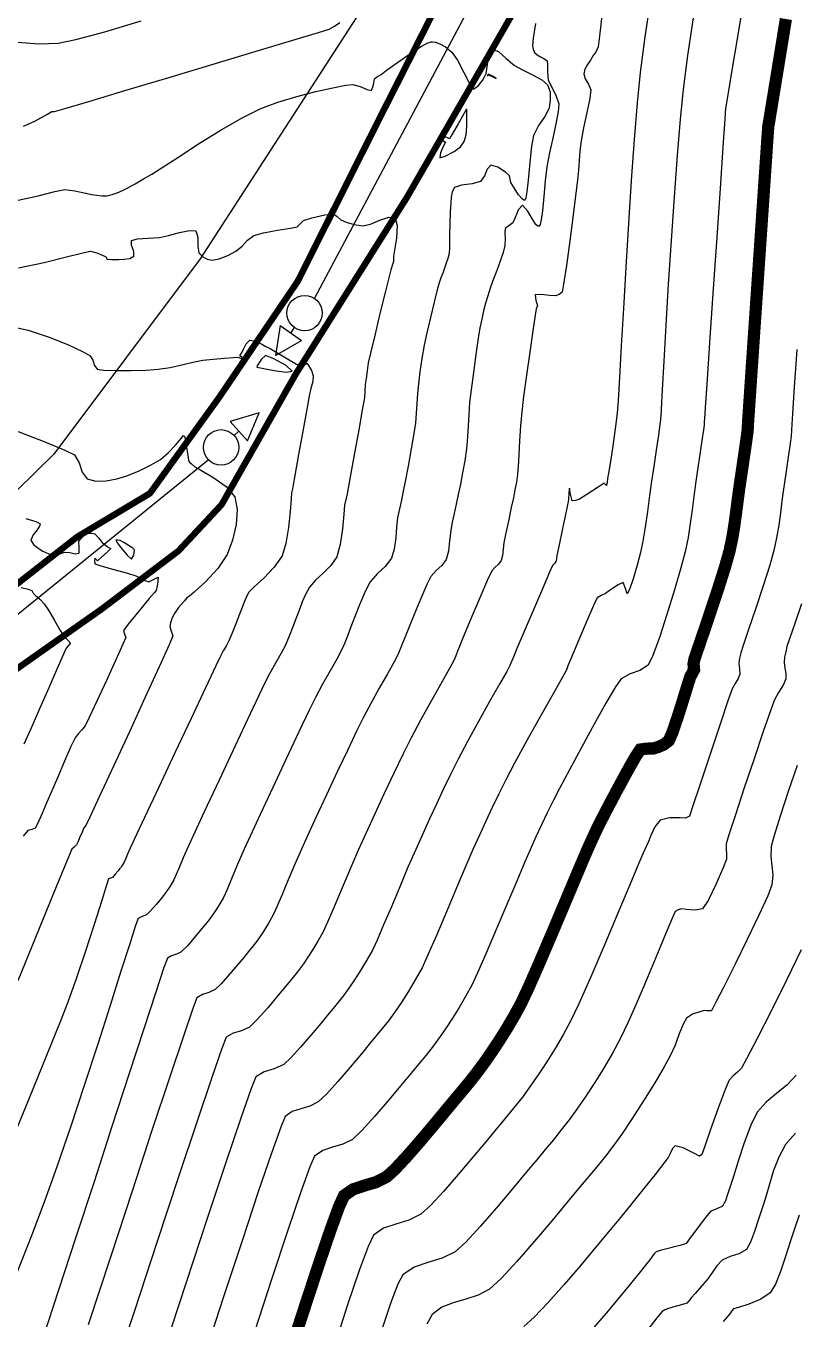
# Model space of a CAD drawing. Extents: x 360931 to 362237, y 7351473 to 7352200.
# Drawn here: x 361496.79 to 361520.67, y 7351788.91 to 7351829.05 of the extents above; entities that cross this region are included whole.
import ezdxf

# ---------------------------------------------------------------- set-up
doc = ezdxf.new("R2010")
doc.units = 0
for name, color, linetype in [('A_Curvas Intermediarias', 37, 'Continuous'), ('A_Curvas Mestras', 32, 'Continuous'), ('AGUA', 3, 'Continuous'), ('PONTOS-Pontos - Água_U', 1, 'Continuous')]:
    doc.layers.add(name, color=color, linetype=linetype)
doc.layers.add('TUBO_PE_80_NTS194_PN_12_5', color=5, linetype='Continuous', lineweight=30)
picture_1 = doc.add_image_def('image1.tif', size_in_pixel=(23490, 20550))

# ---------------------------------------------------------------- blocks, each defined once
blk = doc.blocks.new('*U1329', base_point=(361640.3037, 7351669.1353))
for p, q in [((361640.2269, 7351669.1629), (361640.1013, 7351669.0224)), ((361640.2269, 7351669.1629), (361640.2885, 7351669.0138)), ((361640.1013, 7351669.0224), (361640.2885, 7351669.0138))]:
    blk.add_line(p, q)
blk.add_lwpolyline([(361640.2577, 7351669.0883), (361640.2947, 7351669.104)])
blk.add_circle((361640.396, 7351669.1467), 0.11)
blk = doc.blocks.new('*U1330', base_point=(361640.3037, 7351669.1353))
for p, q in [((361640.2269, 7351669.1629), (361640.1013, 7351669.0224)), ((361640.2269, 7351669.1629), (361640.2885, 7351669.0138)), ((361640.1013, 7351669.0224), (361640.2885, 7351669.0138))]:
    blk.add_line(p, q)
blk.add_lwpolyline([(361640.2577, 7351669.0883), (361640.2947, 7351669.104)])
blk.add_circle((361640.396, 7351669.1467), 0.11)

msp = doc.modelspace()

# ---------------------------------------------------------------- linework, layer by layer
at = {"color": 0, "const_width": 0.2}
for points in [[(361488.647, 7351805.561), (361498.383, 7351813.187), (361500.639, 7351814.535), (361502.785, 7351817.508), (361505.225, 7351821.113), (361507.774, 7351826.186), (361511.509, 7351833.545), (361515.58, 7351841.506), (361519.561, 7351848.599), (361525.331, 7351858.414), (361531.817, 7351865.841), (361539.401, 7351874.117), (361542.465, 7351877.179), (361546.444, 7351878.877), (361552.996, 7351880.665), (361557.739, 7351881.316), (361563.329, 7351878.523), (361567.577, 7351875.931), (361573.731, 7351879.508), (361581, 7351884.161)], [(361541.35, 7351873.508), (361536.723, 7351868.557), (361531.16, 7351862.286), (361528.024, 7351858.422), (361524.85, 7351852.764), (361520.071, 7351845.043), (361515.425, 7351835.694), (361511.678, 7351829.039), (361508.619, 7351823.724), (361505.177, 7351818.255), (361502.863, 7351814.183), (361501.525, 7351812.75), (361499.155, 7351810.954), (361487.131, 7351802.487)]]:
    msp.add_lwpolyline(points, dxfattribs=at)
at = {"layer": 'A_Curvas Intermediarias', "flags": 128}
for points, elevation in [([(361516.192, 7351829.937), (361516.008, 7351828.708), (361515.864, 7351827.598), (361515.769, 7351826.66), (361515.675, 7351825.522), (361515.583, 7351824.249), (361515.495, 7351822.907), (361515.413, 7351821.559), (361515.337, 7351820.272), (361515.271, 7351819.11), (361515.215, 7351818.137), (361515.171, 7351817.42), (361515.14, 7351817.022), (361515.082, 7351816.539), (361515.007, 7351816.012), (361514.934, 7351815.524), (361514.876, 7351815.158), (361514.85, 7351814.997), (361514.832, 7351814.87), (361514.816, 7351814.78), (361514.781, 7351814.816), (361514.744, 7351814.855), (361514.553, 7351814.732), (361514.199, 7351814.499), (361513.977, 7351814.36), (361513.853, 7351814.313), (361513.743, 7351814.302), (361513.701, 7351814.507), (361513.662, 7351814.693), (361513.644, 7351814.562), (361513.638, 7351814.339), (361513.575, 7351814.022), (361513.451, 7351813.444), (361513.33, 7351812.882), (361513.272, 7351812.611), (361513.258, 7351812.504), (361513.242, 7351812.412), (361513.19, 7351812.354), (361513.136, 7351812.296), (361513.045, 7351812.087), (361512.827, 7351811.578), (361512.544, 7351810.917), (361512.26, 7351810.249), (361512.035, 7351809.722), (361511.933, 7351809.482), (361511.877, 7351809.336), (361511.817, 7351809.191), (361511.717, 7351809.012), (361511.492, 7351808.615), (361511.185, 7351808.072), (361510.84, 7351807.456), (361510.501, 7351806.838), (361510.211, 7351806.289), (361509.971, 7351805.81), (361509.747, 7351805.349), (361509.534, 7351804.895), (361509.324, 7351804.439), (361509.112, 7351803.971), (361508.892, 7351803.483), (361508.651, 7351802.933), (361508.393, 7351802.324), (361508.135, 7351801.708), (361507.895, 7351801.14), (361507.693, 7351800.673), (361507.546, 7351800.36), (361507.367, 7351800.036), (361507.179, 7351799.723), (361506.992, 7351799.434), (361506.818, 7351799.179), (361506.656, 7351798.958), (361506.494, 7351798.752), (361506.327, 7351798.549), (361506.15, 7351798.339), (361505.941, 7351798.086), (361505.644, 7351797.73), (361505.317, 7351797.348), (361505.015, 7351797.016), (361504.796, 7351796.81), (361504.498, 7351796.675), (361504.184, 7351796.583), (361503.926, 7351796.425), (361503.78, 7351796.062), (361503.459, 7351795.142), (361502.994, 7351793.767), (361502.418, 7351792.035), (361501.762, 7351790.046), (361501.059, 7351787.9)], 62), ([(361519.084, 7351829.972), (361518.878, 7351828.71), (361518.698, 7351827.613), (361518.571, 7351826.838), (361518.523, 7351826.544), (361518.512, 7351826.494), (361518.489, 7351826.164), (361518.429, 7351825.28), (361518.341, 7351824.002), (361518.238, 7351822.485), (361518.129, 7351820.888), (361518.025, 7351819.369), (361517.937, 7351818.085), (361517.877, 7351817.193), (361517.853, 7351816.851), (361517.849, 7351816.753), (361517.843, 7351816.655), (361517.823, 7351816.512), (361517.776, 7351816.181), (361517.713, 7351815.741), (361517.644, 7351815.265), (361517.579, 7351814.831), (361517.525, 7351814.434), (361517.472, 7351814.021), (361517.415, 7351813.596), (361517.344, 7351813.162), (361517.251, 7351812.723), (361517.12, 7351812.224), (361516.922, 7351811.538), (361516.69, 7351810.779), (361516.456, 7351810.061), (361516.251, 7351809.5), (361516.109, 7351809.209), (361515.853, 7351809.042), (361515.544, 7351808.937), (361515.268, 7351808.78), (361515.093, 7351808.529), (361514.798, 7351808.029), (361514.43, 7351807.372), (361514.035, 7351806.65), (361513.662, 7351805.954), (361513.356, 7351805.378), (361513.165, 7351805.012), (361512.97, 7351804.622), (361512.793, 7351804.248), (361512.621, 7351803.871), (361512.442, 7351803.474), (361512.279, 7351803.098), (361512.027, 7351802.502), (361511.72, 7351801.772), (361511.392, 7351800.997), (361511.078, 7351800.262), (361510.812, 7351799.657), (361510.629, 7351799.268), (361510.438, 7351798.917), (361510.237, 7351798.575), (361510.033, 7351798.25), (361509.834, 7351797.948), (361509.649, 7351797.678), (361509.43, 7351797.379), (361509.212, 7351797.102), (361508.987, 7351796.829), (361508.749, 7351796.545), (361508.467, 7351796.205), (361508.067, 7351795.726), (361507.627, 7351795.211), (361507.22, 7351794.763), (361506.924, 7351794.486), (361506.629, 7351794.338), (361506.309, 7351794.244), (361506.003, 7351794.142), (361505.753, 7351793.968), (361505.604, 7351793.629), (361505.315, 7351792.824), (361504.913, 7351791.64), (361504.425, 7351790.165), (361503.877, 7351788.487)], 64), ([(361514.68, 7351829.445), (361514.601, 7351828.721), (361514.556, 7351828.398), (361514.488, 7351828.254), (361514.4, 7351828.123), (361514.313, 7351827.986), (361514.225, 7351827.843), (361514.143, 7351827.704), (361514.106, 7351827.559), (361514.156, 7351827.402), (361514.258, 7351827.237), (361514.324, 7351827.06), (361514.294, 7351826.796), (361514.204, 7351826.361), (361514.098, 7351825.879), (361514.023, 7351825.476), (361513.987, 7351825.166), (361513.964, 7351824.868), (361513.944, 7351824.57), (361513.915, 7351824.258), (361513.865, 7351823.854), (361513.777, 7351823.176), (361513.671, 7351822.377), (361513.567, 7351821.609), (361513.483, 7351821.027), (361513.441, 7351820.784), (361513.345, 7351820.71), (361513.23, 7351820.662), (361513.051, 7351820.678), (361512.772, 7351820.712), (361512.6, 7351820.7), (361512.616, 7351820.517), (361512.667, 7351820.367), (361512.649, 7351820.316), (361512.63, 7351820.264), (361512.601, 7351820.071), (361512.528, 7351819.583), (361512.431, 7351818.919), (361512.329, 7351818.2), (361512.239, 7351817.543), (361512.182, 7351817.069), (361512.144, 7351816.629), (361512.115, 7351816.166), (361512.092, 7351815.728), (361512.072, 7351815.367), (361512.053, 7351815.13), (361512.016, 7351814.882), (361511.972, 7351814.645), (361511.922, 7351814.399), (361511.859, 7351814.098), (361511.767, 7351813.675), (361511.679, 7351813.264), (361511.624, 7351813), (361511.601, 7351812.8), (361511.583, 7351812.608), (361511.542, 7351812.45), (361511.456, 7351812.336), (361511.348, 7351812.239), (361511.25, 7351812.128), (361511.12, 7351811.85), (361510.88, 7351811.293), (361510.605, 7351810.64), (361510.369, 7351810.076), (361510.248, 7351809.785), (361510.19, 7351809.635), (361510.135, 7351809.492), (361510.072, 7351809.345), (361509.948, 7351809.119), (361509.699, 7351808.68), (361509.378, 7351808.112), (361509.038, 7351807.5), (361508.735, 7351806.927), (361508.488, 7351806.432), (361508.208, 7351805.85), (361507.912, 7351805.221), (361507.62, 7351804.59), (361507.348, 7351803.998), (361507.117, 7351803.487), (361506.862, 7351802.904), (361506.603, 7351802.289), (361506.359, 7351801.708), (361506.153, 7351801.226), (361506.005, 7351800.906), (361505.857, 7351800.638), (361505.701, 7351800.38), (361505.547, 7351800.141), (361505.403, 7351799.93), (361505.225, 7351799.689), (361505.044, 7351799.466), (361504.851, 7351799.235), (361504.622, 7351798.959), (361504.298, 7351798.573), (361503.971, 7351798.203), (361503.731, 7351797.972), (361503.485, 7351797.86), (361503.226, 7351797.785), (361503.012, 7351797.654), (361502.877, 7351797.307), (361502.566, 7351796.407), (361502.107, 7351795.048), (361501.532, 7351793.321), (361500.869, 7351791.318), (361500.149, 7351789.131), (361499.4, 7351786.853)], 61), ([(361517.506, 7351829.3), (361517.331, 7351828.13), (361517.194, 7351827.071), (361517.101, 7351826.155), (361517.005, 7351825.018), (361516.91, 7351823.736), (361516.818, 7351822.382), (361516.732, 7351821.032), (361516.655, 7351819.759), (361516.591, 7351818.639), (361516.541, 7351817.745), (361516.508, 7351817.153), (361516.497, 7351816.936), (361516.494, 7351816.882), (361516.491, 7351816.827), (361516.472, 7351816.688), (361516.423, 7351816.343), (361516.356, 7351815.877), (361516.282, 7351815.372), (361516.215, 7351814.914), (361516.151, 7351814.468), (361516.082, 7351813.977), (361516.011, 7351813.488), (361515.94, 7351813.048), (361515.871, 7351812.704), (361515.766, 7351812.306), (361515.639, 7351811.886), (361515.524, 7351811.553), (361515.452, 7351811.417), (361515.402, 7351811.581), (361515.333, 7351811.767), (361515.173, 7351811.701), (361514.942, 7351811.542), (361514.781, 7351811.429), (361514.644, 7351811.369), (361514.523, 7351811.296), (361514.408, 7351811.054), (361514.182, 7351810.53), (361513.924, 7351809.916), (361513.71, 7351809.402), (361513.618, 7351809.179), (361513.59, 7351809.108), (361513.562, 7351809.038), (361513.446, 7351808.832), (361513.157, 7351808.318), (361512.766, 7351807.62), (361512.344, 7351806.861), (361511.961, 7351806.163), (361511.688, 7351805.65), (361511.467, 7351805.208), (361511.262, 7351804.782), (361511.066, 7351804.36), (361510.87, 7351803.93), (361510.667, 7351803.478), (361510.447, 7351802.973), (361510.161, 7351802.297), (361509.846, 7351801.547), (361509.537, 7351800.819), (361509.272, 7351800.209), (361509.087, 7351799.814), (361508.878, 7351799.433), (361508.657, 7351799.067), (361508.438, 7351798.727), (361508.234, 7351798.429), (361508.043, 7351798.168), (361507.853, 7351797.927), (361507.657, 7351797.689), (361507.45, 7351797.442), (361507.204, 7351797.146), (361506.856, 7351796.728), (361506.472, 7351796.28), (361506.118, 7351795.89), (361505.86, 7351795.648), (361505.603, 7351795.519), (361505.324, 7351795.437), (361505.057, 7351795.348), (361504.839, 7351795.197), (361504.7, 7351794.867), (361504.413, 7351794.058), (361504.004, 7351792.854), (361503.501, 7351791.34), (361502.928, 7351789.599), (361502.312, 7351787.715)], 63), ([(361496.528, 7351828.537), (361497.193, 7351828.49), (361497.791, 7351828.504), (361498.34, 7351828.619), (361499.242, 7351828.865), (361500.367, 7351829.199)], 61), ([(361496.553, 7351823.634), (361497.172, 7351823.772), (361497.685, 7351823.907), (361497.996, 7351823.965), (361498.306, 7351823.927), (361498.602, 7351823.86), (361498.827, 7351823.813), (361498.989, 7351823.789), (361499.144, 7351823.771), (361499.304, 7351823.775), (361499.466, 7351823.81), (361499.625, 7351823.868), (361499.787, 7351823.937), (361499.953, 7351824.021), (361500.183, 7351824.147), (361500.443, 7351824.295), (361500.696, 7351824.442), (361500.992, 7351824.63), (361501.504, 7351824.964), (361502.15, 7351825.381), (361502.85, 7351825.817), (361503.521, 7351826.206), (361504.082, 7351826.484), (361504.612, 7351826.679), (361505.203, 7351826.856), (361505.793, 7351827.008), (361506.32, 7351827.125), (361506.724, 7351827.201), (361506.941, 7351827.226), (361507.166, 7351827.166), (361507.381, 7351827.068), (361507.519, 7351827.041), (361507.581, 7351827.216), (361507.61, 7351827.397), (361507.706, 7351827.475), (361507.817, 7351827.541), (361507.978, 7351827.659), (361508.322, 7351827.908), (361508.741, 7351828.198), (361509.056, 7351828.401), (361509.245, 7351828.505), (361509.335, 7351828.542), (361509.367, 7351828.548), (361509.412, 7351828.548), (361509.503, 7351828.536), (361509.64, 7351828.491), (361509.818, 7351828.391), (361510.017, 7351828.231), (361510.185, 7351827.982), (361510.386, 7351827.597), (361510.568, 7351827.24), (361510.683, 7351827.078), (361510.84, 7351827.192), (361510.963, 7351827.353), (361511.029, 7351827.459), (361511.083, 7351827.571), (361511.111, 7351827.783), (361511.164, 7351828.121), (361511.272, 7351828.326), (361511.458, 7351828.254), (361511.7, 7351828.035), (361511.958, 7351827.818), (361512.208, 7351827.681), (361512.52, 7351827.529), (361512.808, 7351827.371), (361512.983, 7351827.219), (361513.061, 7351826.998), (361513.069, 7351826.745), (361513.03, 7351826.492), (361512.903, 7351826.236), (361512.705, 7351825.95), (361512.543, 7351825.638), (361512.482, 7351825.308), (361512.431, 7351824.802), (361512.382, 7351824.261), (361512.342, 7351823.897), (361512.309, 7351823.713), (361512.286, 7351823.649), (361512.274, 7351823.638), (361512.251, 7351823.639), (361512.192, 7351823.679), (361512.085, 7351823.804), (361511.945, 7351824.014), (361511.849, 7351824.181), (361511.827, 7351824.289), (361511.801, 7351824.393), (361511.674, 7351824.504), (361511.438, 7351824.663), (361511.228, 7351824.725), (361511.112, 7351824.603), (361511.024, 7351824.392), (361510.9, 7351824.218), (361510.642, 7351824.143), (361510.313, 7351824.102), (361510.092, 7351824.033), (361510.02, 7351823.898), (361509.994, 7351823.727), (361509.978, 7351823.547), (361509.96, 7351823.269), (361509.949, 7351822.896), (361509.942, 7351822.591), (361509.943, 7351822.374), (361509.945, 7351822.166), (361509.932, 7351821.982), (361509.893, 7351821.827), (361509.841, 7351821.681), (361509.784, 7351821.528), (361509.728, 7351821.375), (361509.673, 7351821.228), (361509.62, 7351821.072), (361509.562, 7351820.857), (361509.463, 7351820.47), (361509.347, 7351819.996), (361509.235, 7351819.522), (361509.153, 7351819.134), (361509.083, 7351818.723), (361509.024, 7351818.309), (361508.978, 7351817.933), (361508.945, 7351817.635), (361508.923, 7351817.323), (361508.91, 7351817.024), (361508.884, 7351816.714), (361508.835, 7351816.397), (361508.75, 7351815.914), (361508.652, 7351815.378), (361508.563, 7351814.902), (361508.505, 7351814.601), (361508.446, 7351814.322), (361508.386, 7351814.056), (361508.33, 7351813.776), (361508.298, 7351813.499), (361508.269, 7351813.154), (361508.224, 7351812.807), (361508.141, 7351812.525), (361507.947, 7351812.265), (361507.701, 7351812.045), (361507.477, 7351811.793), (361507.32, 7351811.488), (361507.148, 7351811.081), (361506.99, 7351810.679), (361506.877, 7351810.391), (361506.78, 7351810.14), (361506.689, 7351809.899), (361506.582, 7351809.653), (361506.444, 7351809.393), (361506.237, 7351809.029), (361506.002, 7351808.616), (361505.781, 7351808.204), (361505.587, 7351807.807), (361505.267, 7351807.135), (361504.873, 7351806.298), (361504.455, 7351805.407), (361504.064, 7351804.569), (361503.751, 7351803.896), (361503.568, 7351803.496), (361503.382, 7351803.069), (361503.196, 7351802.628), (361503.035, 7351802.246), (361502.922, 7351801.998), (361502.806, 7351801.792), (361502.686, 7351801.599), (361502.573, 7351801.432), (361502.469, 7351801.292), (361502.364, 7351801.162), (361502.252, 7351801.029), (361502.06, 7351800.797), (361501.802, 7351800.496), (361501.603, 7351800.295), (361501.46, 7351800.23), (361501.309, 7351800.187), (361501.185, 7351800.111), (361501.076, 7351799.817), (361500.82, 7351799.055), (361500.447, 7351797.917), (361499.984, 7351796.496), (361499.461, 7351794.882), (361498.904, 7351793.169), (361498.344, 7351791.447), (361497.807, 7351789.81), (361497.322, 7351788.348)], 59), ([(361511.153, 7351827.536), (361511.16, 7351827.533), (361511.203, 7351827.509), (361511.302, 7351827.454), (361511.385, 7351827.415), (361511.274, 7351827.486), (361511.155, 7351827.549), (361511.119, 7351827.485), (361511.153, 7351827.536)], 58), ([(361510.472, 7351826.455), (361510.472, 7351826.455), (361510.468, 7351826.456), (361510.466, 7351826.456), (361510.385, 7351826.314), (361510.206, 7351826.001), (361510.025, 7351825.687), (361509.936, 7351825.542), (361509.873, 7351825.569), (361509.81, 7351825.598), (361509.758, 7351825.551), (361509.719, 7351825.499), (361509.767, 7351825.469), (361509.816, 7351825.439), (361509.758, 7351825.32), (361509.657, 7351825.101), (361509.635, 7351824.955), (361509.806, 7351824.997), (361510.08, 7351825.147), (361510.277, 7351825.29), (361510.393, 7351825.46), (361510.461, 7351825.661), (361510.48, 7351825.928), (361510.479, 7351826.278), (361510.475, 7351826.452), (361510.472, 7351826.455)], 59), ([(361496.563, 7351821.54), (361497.359, 7351821.705), (361498.05, 7351821.875), (361498.555, 7351822.006), (361498.792, 7351822.054), (361498.993, 7351822), (361499.184, 7351821.921), (361499.272, 7351821.878), (361499.314, 7351821.8), (361499.448, 7351821.793), (361499.674, 7351821.799), (361499.836, 7351821.807), (361500.019, 7351821.827), (361500.143, 7351821.893), (361500.138, 7351822.044), (361500.068, 7351822.236), (361500.065, 7351822.383), (361500.255, 7351822.44), (361500.589, 7351822.453), (361500.934, 7351822.475), (361501.22, 7351822.54), (361501.562, 7351822.631), (361501.871, 7351822.696), (361502.062, 7351822.68), (361502.13, 7351822.488), (361502.129, 7351822.212), (361502.162, 7351822.003), (361502.274, 7351821.89), (361502.421, 7351821.809), (361502.577, 7351821.772), (361502.785, 7351821.81), (361503.054, 7351821.917), (361503.309, 7351822.052), (361503.502, 7351822.213), (361503.67, 7351822.395), (361503.867, 7351822.542), (361504.164, 7351822.626), (361504.599, 7351822.703), (361505.005, 7351822.766), (361505.213, 7351822.808), (361505.313, 7351822.908), (361505.411, 7351823.008), (361505.663, 7351823.084), (361506.073, 7351823.18), (361506.334, 7351823.216), (361506.45, 7351823.128), (361506.567, 7351823.023), (361506.727, 7351822.956), (361506.984, 7351822.876), (361507.25, 7351822.836), (361507.485, 7351822.893), (361507.778, 7351823.012), (361508.056, 7351823.106), (361508.25, 7351823.087), (361508.316, 7351822.848), (361508.292, 7351822.454), (361508.237, 7351822.081), (361508.206, 7351821.902), (361508.205, 7351821.812), (361508.203, 7351821.731), (361508.183, 7351821.667), (361508.162, 7351821.604), (361508.138, 7351821.54), (361508.115, 7351821.475), (361508.065, 7351821.272), (361507.943, 7351820.771), (361507.782, 7351820.114), (361507.619, 7351819.439), (361507.487, 7351818.884), (361507.42, 7351818.59), (361507.379, 7351818.343), (361507.348, 7351818.105), (361507.327, 7351817.918), (361507.314, 7351817.711), (361507.299, 7351817.505), (361507.244, 7351817.176), (361507.125, 7351816.51), (361506.984, 7351815.729), (361506.861, 7351815.053), (361506.796, 7351814.701), (361506.758, 7351814.52), (361506.719, 7351814.347), (361506.682, 7351814.165), (361506.656, 7351813.888), (361506.618, 7351813.437), (361506.551, 7351812.95), (361506.441, 7351812.562), (361506.257, 7351812.294), (361506.019, 7351812.061), (361505.779, 7351811.844), (361505.591, 7351811.626), (361505.466, 7351811.398), (361505.368, 7351811.165), (361505.282, 7351810.929), (361505.192, 7351810.693), (361505.075, 7351810.392), (361504.965, 7351810.103), (361504.838, 7351809.806), (361504.718, 7351809.576), (361504.583, 7351809.341), (361504.443, 7351809.097), (361504.305, 7351808.843), (361504.118, 7351808.455), (361503.756, 7351807.691), (361503.289, 7351806.701), (361502.789, 7351805.636), (361502.326, 7351804.647), (361501.971, 7351803.885), (361501.793, 7351803.501), (361501.674, 7351803.228), (361501.556, 7351802.946), (361501.453, 7351802.703), (361501.381, 7351802.545), (361501.268, 7351802.349), (361501.158, 7351802.183), (361501.058, 7351802.052), (361500.953, 7351801.925), (361500.829, 7351801.776), (361500.661, 7351801.582), (361500.538, 7351801.457), (361500.399, 7351801.402), (361500.272, 7351801.339), (361500.194, 7351801.121), (361500.012, 7351800.554), (361499.742, 7351799.706), (361499.405, 7351798.644), (361499.019, 7351797.438), (361498.603, 7351796.156), (361498.175, 7351794.865), (361497.754, 7351793.635), (361497.359, 7351792.533), (361496.973, 7351791.519), (361496.508, 7351790.344)], 58), ([(361496.249, 7351819.732), (361496.857, 7351819.604), (361497.508, 7351819.389), (361498.109, 7351819.144), (361498.565, 7351818.929), (361498.785, 7351818.804), (361498.866, 7351818.669), (361498.917, 7351818.509), (361499.002, 7351818.393), (361499.198, 7351818.359), (361499.58, 7351818.346), (361500.054, 7351818.348), (361500.525, 7351818.364), (361500.901, 7351818.389), (361501.272, 7351818.445), (361501.633, 7351818.525), (361501.973, 7351818.607), (361502.281, 7351818.666), (361502.607, 7351818.704), (361502.953, 7351818.735), (361503.235, 7351818.754), (361503.369, 7351818.759), (361503.477, 7351818.725), (361503.559, 7351818.704), (361503.498, 7351818.753), (361503.429, 7351818.804), (361503.461, 7351818.861), (361503.503, 7351818.919), (361503.544, 7351819.015), (361503.631, 7351819.182), (361503.742, 7351819.291), (361503.919, 7351819.259), (361504.13, 7351819.158), (361504.243, 7351819.095), (361504.306, 7351819.064), (361504.369, 7351819.033), (361504.526, 7351818.939), (361504.856, 7351818.743), (361505.189, 7351818.549), (361505.354, 7351818.462), (361505.433, 7351818.525), (361505.507, 7351818.581), (361505.566, 7351818.509), (361505.653, 7351818.353), (361505.708, 7351818.186), (361505.694, 7351818.009), (361505.639, 7351817.793), (361505.584, 7351817.568), (361505.518, 7351817.202), (361505.395, 7351816.519), (361505.256, 7351815.742), (361505.14, 7351815.095), (361505.088, 7351814.802), (361505.061, 7351814.678), (361505.035, 7351814.553), (361505.021, 7351814.369), (361504.99, 7351813.972), (361504.938, 7351813.472), (361504.856, 7351812.978), (361504.741, 7351812.6), (361504.497, 7351812.243), (361504.174, 7351811.907), (361503.875, 7351811.633), (361503.705, 7351811.459), (361503.626, 7351811.309), (361503.568, 7351811.157), (361503.507, 7351810.996), (361503.425, 7351810.789), (361503.305, 7351810.482), (361503.183, 7351810.173), (361503.093, 7351809.96), (361503.007, 7351809.797), (361502.917, 7351809.644), (361502.828, 7351809.482), (361502.685, 7351809.181), (361502.361, 7351808.496), (361501.918, 7351807.553), (361501.415, 7351806.484), (361500.913, 7351805.415), (361500.473, 7351804.477), (361500.154, 7351803.797), (361500.018, 7351803.505), (361499.946, 7351803.34), (361499.878, 7351803.18), (361499.839, 7351803.091), (361499.789, 7351803.007), (361499.743, 7351802.934), (361499.699, 7351802.878), (361499.654, 7351802.822), (361499.564, 7351802.718), (361499.474, 7351802.619), (361499.415, 7351802.594), (361499.358, 7351802.568), (361499.296, 7351802.374), (361499.136, 7351801.87), (361498.909, 7351801.156), (361498.641, 7351800.331), (361498.36, 7351799.495), (361498.095, 7351798.748), (361497.855, 7351798.133), (361497.433, 7351797.087), (361496.871, 7351795.709), (361496.212, 7351794.101)], 57), ([(361520.724, 7351818.998), (361520.644, 7351817.833), (361520.589, 7351817.014), (361520.566, 7351816.681), (361520.558, 7351816.496), (361520.547, 7351816.311), (361520.516, 7351816.081), (361520.456, 7351815.658), (361520.381, 7351815.15), (361520.309, 7351814.664), (361520.259, 7351814.306), (361520.212, 7351813.933), (361520.16, 7351813.55), (361520.096, 7351813.158), (361520.013, 7351812.762), (361519.883, 7351812.305), (361519.681, 7351811.67), (361519.449, 7351810.97), (361519.226, 7351810.316), (361519.057, 7351809.818), (361518.981, 7351809.589), (361518.942, 7351809.425), (361518.921, 7351809.259), (361518.946, 7351809.088), (361518.958, 7351808.92), (361518.902, 7351808.791), (361518.806, 7351808.637), (361518.717, 7351808.472), (361518.595, 7351808.123), (361518.343, 7351807.377), (361518.03, 7351806.439), (361517.722, 7351805.513), (361517.486, 7351804.804), (361517.388, 7351804.518), (361517.329, 7351804.484), (361517.264, 7351804.456), (361517.097, 7351804.466), (361516.769, 7351804.466), (361516.483, 7351804.394), (361516.31, 7351804.185), (361516.188, 7351803.915), (361516.118, 7351803.734), (361516.053, 7351803.6), (361515.991, 7351803.465), (361515.873, 7351803.183), (361515.59, 7351802.508), (361515.199, 7351801.579), (361514.758, 7351800.54), (361514.325, 7351799.532), (361513.957, 7351798.697), (361513.711, 7351798.176), (361513.471, 7351797.735), (361513.218, 7351797.305), (361512.962, 7351796.895), (361512.713, 7351796.516), (361512.479, 7351796.176), (361512.204, 7351795.8), (361511.93, 7351795.451), (361511.647, 7351795.109), (361511.347, 7351794.752), (361511.065, 7351794.411), (361510.668, 7351793.934), (361510.214, 7351793.396), (361509.756, 7351792.871), (361509.351, 7351792.435), (361509.053, 7351792.163), (361508.682, 7351791.976), (361508.279, 7351791.859), (361507.895, 7351791.73), (361507.58, 7351791.511), (361507.413, 7351791.165), (361507.138, 7351790.416), (361506.778, 7351789.348), (361506.355, 7351788.044)], 66), ([(361504.023, 7351818.576), (361504.018, 7351818.569), (361504.002, 7351818.545), (361503.973, 7351818.498), (361503.955, 7351818.457), (361504.124, 7351818.417), (361504.494, 7351818.347), (361504.87, 7351818.299), (361505.057, 7351818.324), (361504.874, 7351818.5), (361504.484, 7351818.716), (361504.226, 7351818.815), (361504.099, 7351818.697), (361504.023, 7351818.576)], 57), ([(361496.551, 7351816.452), (361497.378, 7351816.134), (361498.001, 7351815.878), (361498.297, 7351815.73), (361498.444, 7351815.485), (361498.537, 7351815.197), (361498.69, 7351814.985), (361498.957, 7351814.911), (361499.284, 7351814.925), (361499.616, 7351814.984), (361499.919, 7351815.078), (361500.302, 7351815.234), (361500.681, 7351815.417), (361500.972, 7351815.589), (361501.205, 7351815.791), (361501.433, 7351816.035), (361501.607, 7351816.241), (361501.678, 7351816.328), (361501.722, 7351816.29), (361501.739, 7351816.192), (361501.765, 7351816.024), (361501.813, 7351815.725), (361501.838, 7351815.563), (361501.859, 7351815.517), (361501.928, 7351815.45), (361502.029, 7351815.357), (361502.216, 7351815.258), (361502.598, 7351815.043), (361503.007, 7351814.753), (361503.274, 7351814.429), (361503.35, 7351814.039), (361503.32, 7351813.57), (361503.208, 7351813.083), (361503.04, 7351812.637), (361502.753, 7351812.209), (361502.362, 7351811.79), (361502.016, 7351811.471), (361501.864, 7351811.341), (361501.784, 7351811.29), (361501.698, 7351811.193), (361501.532, 7351810.992), (361501.401, 7351810.811), (361501.33, 7351810.668), (361501.275, 7351810.522), (361501.253, 7351810.404), (361501.304, 7351810.257), (361501.352, 7351810.111), (361501.234, 7351809.832), (361500.929, 7351809.154), (361500.497, 7351808.212), (361500.002, 7351807.139), (361499.508, 7351806.071), (361499.076, 7351805.141), (361498.77, 7351804.483), (361498.653, 7351804.232), (361498.593, 7351804.16), (361498.533, 7351804.022), (361498.457, 7351803.848), (361498.408, 7351803.731), (361498.359, 7351803.629), (361498.286, 7351803.559), (361498.214, 7351803.489), (361498.083, 7351803.175), (361497.732, 7351802.32), (361497.203, 7351801.03), (361496.54, 7351799.411)], 56), ([(361496.641, 7351811.615), (361496.861, 7351811.558), (361496.977, 7351811.525), (361497.014, 7351811.439), (361497.082, 7351811.379), (361497.222, 7351811.25), (361497.356, 7351811.107), (361497.487, 7351810.906), (361497.675, 7351810.588), (361497.856, 7351810.28), (361497.96, 7351810.11), (361498.088, 7351809.985), (361498.172, 7351809.891), (361498.114, 7351809.811), (361498.037, 7351809.727), (361497.954, 7351809.544), (361497.76, 7351809.103), (361497.497, 7351808.503), (361497.209, 7351807.844), (361496.939, 7351807.226), (361496.73, 7351806.75)], 54), ([(361520.866, 7351811.11), (361520.657, 7351810.495), (361520.495, 7351810.018), (361520.417, 7351809.779), (361520.376, 7351809.613), (361520.344, 7351809.453), (361520.328, 7351809.284), (361520.346, 7351809.112), (361520.382, 7351808.945), (361520.382, 7351808.777), (361520.298, 7351808.582), (361520.155, 7351808.352), (361520.021, 7351808.105), (361519.906, 7351807.789), (361519.682, 7351807.143), (361519.395, 7351806.3), (361519.091, 7351805.396), (361518.814, 7351804.564), (361518.61, 7351803.938), (361518.525, 7351803.654), (361518.524, 7351803.496), (361518.542, 7351803.342), (361518.535, 7351803.187), (361518.427, 7351802.893), (361518.211, 7351802.393), (361517.971, 7351801.904), (361517.79, 7351801.641), (361517.561, 7351801.598), (361517.298, 7351801.625), (361517.146, 7351801.644), (361517.041, 7351801.611), (361516.947, 7351801.56), (361516.865, 7351801.374), (361516.671, 7351800.909), (361516.4, 7351800.255), (361516.087, 7351799.508), (361515.768, 7351798.759), (361515.478, 7351798.102), (361515.253, 7351797.63), (361514.988, 7351797.144), (361514.709, 7351796.67), (361514.427, 7351796.218), (361514.152, 7351795.8), (361513.894, 7351795.425), (361513.652, 7351795.091), (361513.41, 7351794.778), (361513.166, 7351794.476), (361512.913, 7351794.172), (361512.647, 7351793.855), (361512.335, 7351793.48), (361511.898, 7351792.954), (361511.397, 7351792.36), (361510.893, 7351791.781), (361510.446, 7351791.301), (361510.117, 7351791.001), (361509.708, 7351790.795), (361509.264, 7351790.666), (361508.84, 7351790.524), (361508.493, 7351790.283), (361508.34, 7351789.995), (361508.121, 7351789.422), (361507.847, 7351788.615)], 67), ([(361520.734, 7351806.088), (361520.457, 7351805.279), (361520.205, 7351804.518), (361520.015, 7351803.913), (361519.925, 7351803.571), (361519.915, 7351803.27), (361519.947, 7351802.977), (361519.974, 7351802.685), (361519.95, 7351802.39), (361519.821, 7351802.049), (361519.546, 7351801.444), (361519.184, 7351800.691), (361518.796, 7351799.904), (361518.441, 7351799.196), (361518.22, 7351798.765), (361518.111, 7351798.559), (361518.073, 7351798.491), (361518.066, 7351798.48), (361518.051, 7351798.475), (361518.01, 7351798.472), (361517.932, 7351798.479), (361517.842, 7351798.482), (361517.708, 7351798.448), (361517.488, 7351798.369), (361517.297, 7351798.25), (361517.189, 7351798.066), (361517.072, 7351797.765), (361516.941, 7351797.415), (361516.794, 7351797.083), (361516.603, 7351796.741), (361516.31, 7351796.246), (361515.965, 7351795.682), (361515.615, 7351795.131), (361515.309, 7351794.674), (361515.044, 7351794.309), (361514.781, 7351793.967), (361514.513, 7351793.637), (361514.237, 7351793.305), (361513.946, 7351792.959), (361513.605, 7351792.548), (361513.128, 7351791.973), (361512.58, 7351791.324), (361512.029, 7351790.692), (361511.541, 7351790.167), (361511.182, 7351789.839), (361510.829, 7351789.65), (361510.444, 7351789.526), (361510.058, 7351789.418), (361509.702, 7351789.277), (361509.407, 7351789.054), (361509.239, 7351788.754)], 68), ([(361520.856, 7351800.368), (361520.413, 7351799.444), (361519.936, 7351798.485), (361519.496, 7351797.62), (361519.163, 7351796.981), (361519.005, 7351796.696), (361518.879, 7351796.568), (361518.741, 7351796.459), (361518.621, 7351796.329), (361518.495, 7351796.03), (361518.281, 7351795.45), (361518.046, 7351794.788), (361517.855, 7351794.244), (361517.775, 7351794.015), (361517.699, 7351793.963), (361517.526, 7351794.055), (361517.191, 7351794.219), (361516.949, 7351794.288), (361516.862, 7351794.206), (361516.797, 7351794.066), (361516.725, 7351793.923), (361516.589, 7351793.744), (361516.322, 7351793.401), (361515.975, 7351792.961), (361515.599, 7351792.492), (361515.245, 7351792.062), (361514.939, 7351791.693), (361514.517, 7351791.184), (361514.023, 7351790.594), (361513.503, 7351789.987), (361513.004, 7351789.424), (361512.57, 7351788.967), (361512.246, 7351788.677)], 69), ([(361520.677, 7351794.683), (361520.371, 7351794.327), (361520.163, 7351793.938), (361520.001, 7351793.516), (361519.872, 7351793.093), (361519.762, 7351792.703), (361519.658, 7351792.379), (361519.532, 7351792.006), (361519.411, 7351791.624), (361519.288, 7351791.293), (361519.156, 7351791.072), (361518.924, 7351790.935), (361518.649, 7351790.853), (361518.407, 7351790.741), (361518.24, 7351790.565), (361518.106, 7351790.363), (361517.96, 7351790.157), (361517.764, 7351789.928), (361517.564, 7351789.705), (361517.453, 7351789.581), (361517.383, 7351789.485), (361517.306, 7351789.399), (361517.138, 7351789.346), (361516.869, 7351789.275), (361516.709, 7351789.232), (361516.623, 7351789.192), (361516.541, 7351789.145), (361516.38, 7351788.943), (361515.998, 7351788.454)], 71), ([(361520.791, 7351792.131), (361520.653, 7351791.707), (361520.518, 7351791.309), (361520.373, 7351790.847), (361520.219, 7351790.386), (361520.059, 7351789.991), (361519.892, 7351789.728), (361519.601, 7351789.528), (361519.232, 7351789.375), (361518.91, 7351789.273), (361518.759, 7351789.226), (361518.698, 7351789.152), (361518.641, 7351789.072), (361518.576, 7351788.997), (361518.508, 7351788.921), (361518.435, 7351788.836)], 72)]:
    msp.add_lwpolyline(points, dxfattribs=dict(at, elevation=elevation))
at = {"layer": 'A_Curvas Mestras', "color": 31, "true_color": 0xfecc66, "const_width": 0.38, "elevation": 65, "flags": 128}
msp.add_lwpolyline([(361520.383, 7351829.259), (361520.188, 7351828.064), (361520.018, 7351827.027), (361519.898, 7351826.295), (361519.853, 7351826.017), (361519.837, 7351825.946), (361519.815, 7351825.633), (361519.758, 7351824.796), (361519.675, 7351823.583), (361519.577, 7351822.144), (361519.473, 7351820.628), (361519.374, 7351819.183), (361519.291, 7351817.959), (361519.233, 7351817.103), (361519.21, 7351816.766), (361519.203, 7351816.624), (361519.195, 7351816.483), (361519.165, 7351816.262), (361519.101, 7351815.814), (361519.021, 7351815.267), (361518.944, 7351814.748), (361518.892, 7351814.37), (361518.842, 7351813.977), (361518.787, 7351813.573), (361518.72, 7351813.16), (361518.632, 7351812.743), (361518.494, 7351812.254), (361518.278, 7351811.572), (361518.029, 7351810.82), (361517.793, 7351810.123), (361517.617, 7351809.608), (361517.545, 7351809.399), (361517.528, 7351809.316), (361517.515, 7351809.233), (361517.526, 7351809.148), (361517.533, 7351809.064), (361517.481, 7351808.965), (361517.413, 7351808.84), (361517.344, 7351808.622), (361517.2, 7351808.154), (361517.024, 7351807.596), (361516.858, 7351807.111), (361516.747, 7351806.86), (361516.601, 7351806.746), (361516.425, 7351806.667), (361516.266, 7351806.618), (361516.055, 7351806.613), (361515.865, 7351806.586), (361515.713, 7351806.36), (361515.435, 7351805.869), (361515.111, 7351805.269), (361514.82, 7351804.718), (361514.641, 7351804.373), (361514.492, 7351804.07), (361514.356, 7351803.777), (361514.217, 7351803.469), (361514.075, 7351803.139), (361513.807, 7351802.503), (361513.458, 7351801.674), (361513.074, 7351800.767), (361512.701, 7351799.896), (361512.384, 7351799.176), (361512.17, 7351798.722), (361511.955, 7351798.326), (361511.728, 7351797.94), (361511.498, 7351797.572), (361511.274, 7351797.232), (361511.064, 7351796.927), (361510.817, 7351796.59), (361510.571, 7351796.277), (361510.317, 7351795.969), (361510.048, 7351795.649), (361509.794, 7351795.343), (361509.439, 7351794.915), (361509.031, 7351794.431), (361508.62, 7351793.96), (361508.256, 7351793.569), (361507.989, 7351793.325), (361507.656, 7351793.157), (361507.294, 7351793.052), (361506.949, 7351792.936), (361506.666, 7351792.74), (361506.508, 7351792.394), (361506.222, 7351791.606), (361505.835, 7351790.465), (361505.373, 7351789.057), (361504.86, 7351787.472)], dxfattribs=at)
at = {"layer": 'A_Curvas Mestras', "flags": 128}
for points, elevation in [([(361496.711, 7351825.929), (361497.071, 7351826.089), (361497.44, 7351826.295), (361497.596, 7351826.391), (361497.681, 7351826.384), (361497.971, 7351826.47), (361498.745, 7351826.701), (361499.866, 7351827.036), (361501.196, 7351827.434), (361502.6, 7351827.854), (361503.939, 7351828.256), (361505.078, 7351828.599), (361505.878, 7351828.842), (361506.203, 7351828.945), (361506.372, 7351829.037), (361506.533, 7351829.147)], 60), ([(361512.608, 7351829.124), (361512.542, 7351828.661), (361512.513, 7351828.43), (361512.535, 7351828.323), (361512.575, 7351828.223), (361512.66, 7351828.151), (361512.76, 7351828.086), (361512.87, 7351828.031), (361512.967, 7351827.965), (361512.978, 7351827.836), (361512.979, 7351827.607), (361513.005, 7351827.375), (361513.104, 7351827.152), (361513.244, 7351826.898), (361513.332, 7351826.626), (361513.316, 7351826.38), (361513.246, 7351826.009), (361513.147, 7351825.565), (361513.044, 7351825.103), (361512.961, 7351824.675), (361512.907, 7351824.235), (361512.864, 7351823.751), (361512.824, 7351823.302), (361512.787, 7351823.021), (361512.753, 7351822.882), (361512.727, 7351822.833), (361512.713, 7351822.824), (361512.686, 7351822.826), (361512.623, 7351822.88), (361512.514, 7351823.042), (361512.36, 7351823.304), (361512.202, 7351823.476), (361512.084, 7351823.345), (361511.98, 7351823.098), (361511.904, 7351822.928), (361511.779, 7351822.843), (361511.669, 7351822.754), (361511.657, 7351822.626), (361511.668, 7351822.432), (361511.66, 7351822.234), (361511.602, 7351822.013), (361511.508, 7351821.738), (361511.407, 7351821.453), (361511.311, 7351821.19), (361511.215, 7351820.936), (361511.125, 7351820.668), (361511.061, 7351820.443), (361510.999, 7351820.2), (361510.94, 7351819.942), (361510.886, 7351819.678), (361510.832, 7351819.348), (361510.759, 7351818.851), (361510.68, 7351818.287), (361510.61, 7351817.754), (361510.563, 7351817.352), (361510.535, 7351816.986), (361510.52, 7351816.636), (361510.502, 7351816.287), (361510.469, 7351815.922), (361510.414, 7351815.543), (361510.347, 7351815.17), (361510.278, 7351814.818), (361510.214, 7351814.5), (361510.152, 7351814.204), (361510.088, 7351813.915), (361510.027, 7351813.64), (361509.977, 7351813.388), (361509.939, 7351813.062), (361509.91, 7351812.747), (361509.841, 7351812.487), (361509.701, 7351812.3), (361509.524, 7351812.142), (361509.364, 7351811.961), (361509.237, 7351811.706), (361509.048, 7351811.271), (361508.843, 7351810.777), (361508.666, 7351810.342), (361508.563, 7351810.088), (361508.485, 7351809.888), (361508.412, 7351809.696), (361508.327, 7351809.499), (361508.213, 7351809.287), (361508.012, 7351808.932), (361507.761, 7351808.49), (361507.497, 7351808.016), (361507.258, 7351807.566), (361507.057, 7351807.158), (361506.779, 7351806.579), (361506.456, 7351805.896), (361506.12, 7351805.177), (361505.802, 7351804.492), (361505.532, 7351803.907), (361505.343, 7351803.492), (361505.141, 7351803.031), (361504.936, 7351802.545), (361504.743, 7351802.086), (361504.581, 7351801.705), (361504.463, 7351801.452), (361504.306, 7351801.171), (361504.142, 7351800.908), (361503.988, 7351800.681), (361503.847, 7351800.491), (361503.704, 7351800.314), (361503.552, 7351800.132), (361503.37, 7351799.913), (361503.115, 7351799.609), (361502.856, 7351799.316), (361502.667, 7351799.134), (361502.472, 7351799.045), (361502.268, 7351798.986), (361502.099, 7351798.882), (361501.973, 7351798.552), (361501.679, 7351797.692), (361501.246, 7351796.397), (361500.704, 7351794.76), (361500.084, 7351792.875), (361499.415, 7351790.835), (361498.727, 7351788.734)], 60), ([(361496.783, 7351813.761), (361497.1, 7351813.659), (361497.206, 7351813.616), (361497.223, 7351813.602), (361497.228, 7351813.577), (361497.212, 7351813.516), (361497.14, 7351813.407), (361497.017, 7351813.252), (361496.944, 7351813.083), (361497.023, 7351812.95), (361497.169, 7351812.834), (361497.311, 7351812.747), (361497.5, 7351812.66), (361497.683, 7351812.622), (361497.84, 7351812.663), (361497.998, 7351812.714), (361498.149, 7351812.696), (361498.323, 7351812.662), (361498.443, 7351812.677), (361498.446, 7351812.847), (361498.437, 7351813.053), (361498.581, 7351813.213), (361498.72, 7351813.3), (361498.826, 7351813.304), (361498.931, 7351813.282), (361499.044, 7351813.152), (361499.16, 7351813.008), (361499.266, 7351812.926), (361499.347, 7351812.869), (361499.431, 7351812.823), (361499.324, 7351812.723), (361499.122, 7351812.542), (361499.008, 7351812.446), (361498.968, 7351812.486), (361498.931, 7351812.524), (361498.923, 7351812.444), (361498.931, 7351812.349), (361499.115, 7351812.29), (361499.517, 7351812.176), (361499.944, 7351812.056), (361500.202, 7351811.978), (361500.349, 7351811.904), (361500.487, 7351811.827), (361500.603, 7351811.791), (361500.768, 7351811.876), (361500.892, 7351811.935), (361500.88, 7351811.721), (361500.832, 7351811.524), (361500.77, 7351811.448), (361500.619, 7351811.268), (361500.294, 7351810.876), (361499.968, 7351810.476), (361499.816, 7351810.275), (361499.85, 7351810.171), (361499.887, 7351810.064), (361499.799, 7351809.854), (361499.58, 7351809.365), (361499.292, 7351808.731), (361498.996, 7351808.089), (361498.754, 7351807.575), (361498.629, 7351807.324), (361498.527, 7351807.193), (361498.416, 7351807.075), (361498.315, 7351806.944), (361498.189, 7351806.682), (361497.988, 7351806.22), (361497.77, 7351805.709), (361497.593, 7351805.299), (361497.442, 7351804.95), (361497.283, 7351804.58), (361497.15, 7351804.281), (361497.079, 7351804.143), (361496.969, 7351804.107), (361496.855, 7351804.074), (361496.7, 7351803.899)], 55), ([(361500.16, 7351812.778), (361500.15, 7351812.794), (361500.106, 7351812.835), (361499.999, 7351812.91), (361499.835, 7351813.008), (361499.718, 7351813.071), (361499.644, 7351813.082), (361499.582, 7351813.085), (361499.623, 7351812.999), (361499.731, 7351812.863), (361499.936, 7351812.619), (361500.071, 7351812.494), (361500.142, 7351812.613), (361500.16, 7351812.778)], 55), ([(361520.701, 7351796.482), (361520.413, 7351796.17), (361520.088, 7351795.909), (361519.769, 7351795.646), (361519.496, 7351795.328), (361519.296, 7351794.927), (361519.091, 7351794.383), (361518.902, 7351793.812), (361518.753, 7351793.329), (361518.664, 7351793.052), (361518.583, 7351792.808), (361518.504, 7351792.574), (361518.42, 7351792.417), (361518.244, 7351792.333), (361518.056, 7351792.256), (361517.891, 7351792.064), (361517.633, 7351791.725), (361517.395, 7351791.4), (361517.29, 7351791.255), (361517.237, 7351791.236), (361517.045, 7351791.185), (361516.688, 7351791.091), (361516.485, 7351791.037), (361516.418, 7351791.021), (361516.352, 7351791.001), (361516.288, 7351790.919), (361516.161, 7351790.752), (361516.027, 7351790.581), (361515.828, 7351790.336), (361515.411, 7351789.825), (361514.862, 7351789.168), (361514.271, 7351788.485)], 70)]:
    msp.add_lwpolyline(points, dxfattribs=dict(at, elevation=elevation))
at = {"layer": 'AGUA', "color": 3}
msp.add_lwpolyline([(361565.724, 7351879.521), (361547.464, 7351880.311), (361543.184, 7351878.241), (361535.344, 7351872.841), (361530.954, 7351867.441), (361525.494, 7351859.631), (361519.194, 7351851.481), (361514.774, 7351842.681), (361507.724, 7351830.361), (361502.204, 7351821.811), (361497.654, 7351815.751), (361493.074, 7351811.261), (361489.054, 7351808.251), (361480.704, 7351804.981), (361473.024, 7351803.831), (361464.474, 7351802.471), (361454.674, 7351800.131), (361447.954, 7351797.201), (361442.804, 7351794.591), (361430.904, 7351793.861), (361419.754, 7351789.561), (361416.464, 7351787.081)], dxfattribs=at)
at = {"layer": 'TUBO_PE_80_NTS194_PN_12_5', "linetype": 'Continuous'}
for points in [[(361518.332, 7351844.238), (361505.747, 7351820.59)], [(361487.292, 7351803.297), (361502.452, 7351815.579)]]:
    msp.add_lwpolyline(points, dxfattribs=at)

# ---------------------------------------------------------------- block references
at = {"layer": 'PONTOS-Pontos - Água_U', "xscale": 5, "yscale": 5, "zscale": 5}
for name, p, rotation in [('*U1329', (361505.084, 7351819.835), 32.65557206843397), ('*U1330', (361503.265, 7351816.171), 199.4177884887963)]:
    msp.add_blockref(name, p, dxfattribs=dict(at, rotation=rotation))

# ---------------------------------------------------------------- pictures from other files: only their frames are drawn
at = {"lineweight": 30}
image = msp.add_image(picture_1, insert=(361177.259, 7351517.423, -3.228), size_in_units=(579.285, 506.782), dxfattribs=dict(at, fade=58))
image.dxf.flags = 15

doc.saveas('drawing.dxf')
